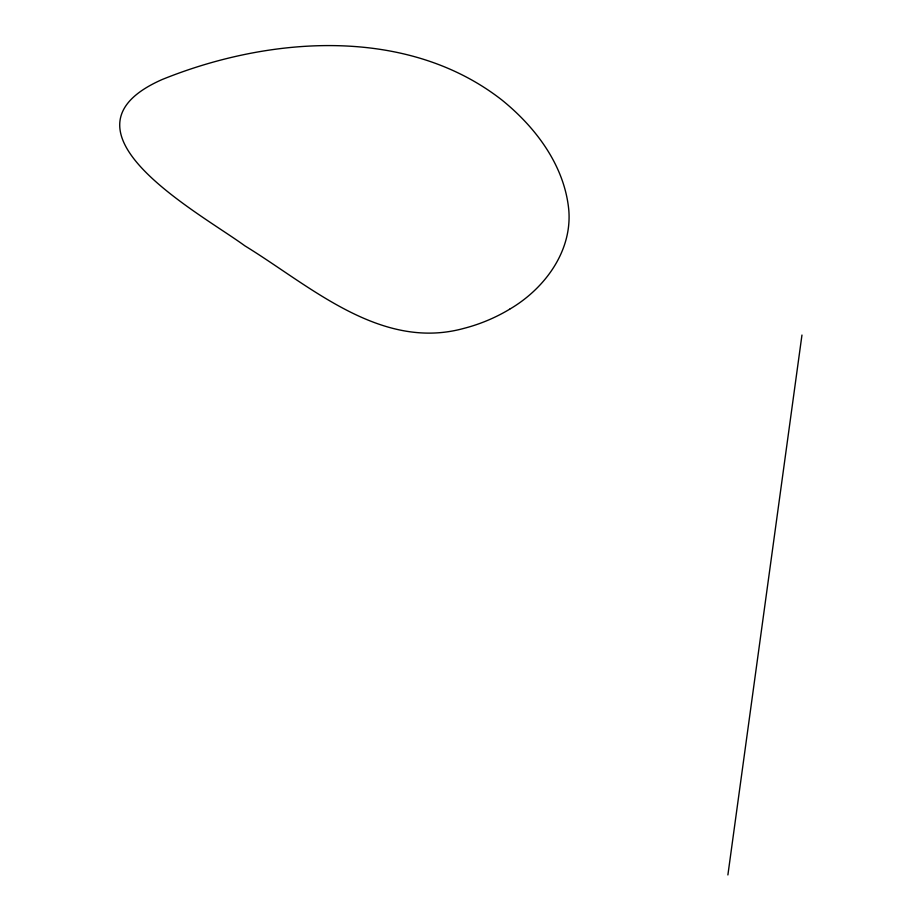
<?xml version="1.0" encoding="UTF-8"?>
<svg xmlns="http://www.w3.org/2000/svg" width="921" height="921" viewBox="0 0 921 921"><rect width="100%" height="100%" fill="white"/><g stroke="black" fill="none" stroke-linecap="round" stroke-linejoin="round"><path stroke-width="1.38" d="M727.889 874.95L801.961 335.048M509.647 309.203C544.115 289.067 572.102 251.882 568.821 210.356C564.688 165.699 535.757 127.328 501.795 99.928C406.357 25.489 268.495 36.437 162.142 79.528C46.2 130.678 199.845 212.866 244.882 245.849C310.308 285.901 380.776 351.373 464.057 328.337A97.672 54.857 -21.9 0 0 509.647 309.214"/></g></svg>
